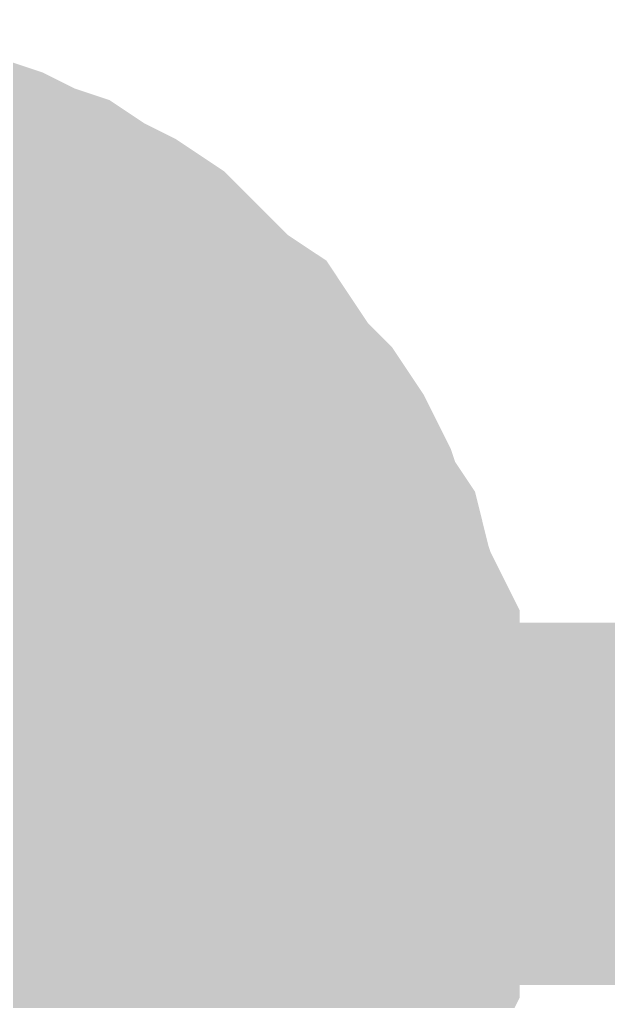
# Model space of a CAD drawing. Header units: inches. Extents: x 0 to 11.8, y 0 to 7.9.
# Drawn here: x 2.8093 to 2.82848, y 3.59355 to 3.62551 of the extents above; entities that cross this region are included whole.
import ezdxf

# ---------------------------------------------------------------- set-up
doc = ezdxf.new("R2010")
doc.units = ezdxf.units.IN
doc.header["$MEASUREMENT"] = 0
doc.layers.add('Sheet', color=255, linetype='Continuous')

msp = doc.modelspace()

# ---------------------------------------------------------------- linework, layer by layer
at = {"layer": 'Sheet'}
for points in [[(2.803151, 3.619614, 0.0118, 0.0118, 0), (2.804185, 3.619355, 0.0118, 0.0118, 0), (2.80496, 3.619355, 0.0118, 0.0118, 0), (2.805994, 3.618838, 0.0118, 0.0118, 0), (2.807028, 3.61858, 0.0118, 0.0118, 0), (2.807803, 3.618322, 0.0118, 0.0118, 0), (2.808837, 3.617805, 0.0118, 0.0118, 0), (2.809612, 3.617546, 0.0118, 0.0118, 0), (2.810387, 3.617029, 0.0118, 0.0118, 0), (2.811421, 3.616513, 0.0118, 0.0118, 0), (2.812197, 3.615996, 0.0118, 0.0118, 0), (2.812972, 3.61522, 0.0118, 0.0118, 0), (2.813489, 3.614703, 0.0118, 0.0118, 0), (2.814264, 3.613928, 0.0118, 0.0118, 0), (2.81504, 3.613411, 0.0118, 0.0118, 0), (2.815556, 3.612636, 0.0118, 0.0118, 0), (2.816073, 3.611861, 0.0118, 0.0118, 0), (2.816849, 3.611085, 0.0118, 0.0118, 0), (2.817366, 3.61031, 0.0118, 0.0118, 0), (2.817883, 3.609276, 0.0118, 0.0118, 0), (2.818141, 3.608501, 0.0118, 0.0118, 0), (2.818658, 3.607726, 0.0118, 0.0118, 0), (2.818916, 3.606692, 0.0118, 0.0118, 0), (2.819175, 3.605917, 0.0118, 0.0118, 0), (2.819692, 3.604883, 0.0118, 0.0118, 0), (2.819692, 3.603849, 0.0118, 0.0118, 0), (2.81995, 3.603074, 0.0118, 0.0118, 0), (2.820209, 3.60204, 0.0118, 0.0118, 0), (2.820209, 3.601007, 0.0118, 0.0118, 0), (2.820209, 3.599973, 0.0118, 0.0118, 0)], [(2.803151, 3.619614, 0.0118, 0.0118, 0), (2.804185, 3.619355, 0.0118, 0.0118, 0), (2.80496, 3.619355, 0.0118, 0.0118, 0), (2.805994, 3.618838, 0.0118, 0.0118, 0), (2.807028, 3.61858, 0.0118, 0.0118, 0), (2.807803, 3.618322, 0.0118, 0.0118, 0), (2.808837, 3.617805, 0.0118, 0.0118, 0), (2.809612, 3.617546, 0.0118, 0.0118, 0), (2.810387, 3.617029, 0.0118, 0.0118, 0), (2.811421, 3.616513, 0.0118, 0.0118, 0), (2.812197, 3.615996, 0.0118, 0.0118, 0), (2.812972, 3.61522, 0.0118, 0.0118, 0), (2.813489, 3.614703, 0.0118, 0.0118, 0), (2.814264, 3.613928, 0.0118, 0.0118, 0), (2.81504, 3.613411, 0.0118, 0.0118, 0), (2.815556, 3.612636, 0.0118, 0.0118, 0), (2.816073, 3.611861, 0.0118, 0.0118, 0), (2.816849, 3.611085, 0.0118, 0.0118, 0), (2.817366, 3.61031, 0.0118, 0.0118, 0), (2.817883, 3.609276, 0.0118, 0.0118, 0), (2.818141, 3.608501, 0.0118, 0.0118, 0), (2.818658, 3.607726, 0.0118, 0.0118, 0), (2.818916, 3.606692, 0.0118, 0.0118, 0), (2.819175, 3.605917, 0.0118, 0.0118, 0), (2.819692, 3.604883, 0.0118, 0.0118, 0), (2.819692, 3.603849, 0.0118, 0.0118, 0), (2.81995, 3.603074, 0.0118, 0.0118, 0), (2.820209, 3.60204, 0.0118, 0.0118, 0), (2.820209, 3.601007, 0.0118, 0.0118, 0), (2.820209, 3.599973, 0.0118, 0.0118, 0)], [(2.803151, 3.619614, 0.0118, 0.0118, 0), (2.804185, 3.619355, 0.0118, 0.0118, 0), (2.80496, 3.619355, 0.0118, 0.0118, 0), (2.805994, 3.618838, 0.0118, 0.0118, 0), (2.807028, 3.61858, 0.0118, 0.0118, 0), (2.807803, 3.618322, 0.0118, 0.0118, 0), (2.808837, 3.617805, 0.0118, 0.0118, 0), (2.809612, 3.617546, 0.0118, 0.0118, 0), (2.810387, 3.617029, 0.0118, 0.0118, 0), (2.811421, 3.616513, 0.0118, 0.0118, 0), (2.812197, 3.615996, 0.0118, 0.0118, 0), (2.812972, 3.61522, 0.0118, 0.0118, 0), (2.813489, 3.614703, 0.0118, 0.0118, 0), (2.814264, 3.613928, 0.0118, 0.0118, 0), (2.81504, 3.613411, 0.0118, 0.0118, 0), (2.815556, 3.612636, 0.0118, 0.0118, 0), (2.816073, 3.611861, 0.0118, 0.0118, 0), (2.816849, 3.611085, 0.0118, 0.0118, 0), (2.817366, 3.61031, 0.0118, 0.0118, 0), (2.817883, 3.609276, 0.0118, 0.0118, 0), (2.818141, 3.608501, 0.0118, 0.0118, 0), (2.818658, 3.607726, 0.0118, 0.0118, 0), (2.818916, 3.606692, 0.0118, 0.0118, 0), (2.819175, 3.605917, 0.0118, 0.0118, 0), (2.819692, 3.604883, 0.0118, 0.0118, 0), (2.819692, 3.603849, 0.0118, 0.0118, 0), (2.81995, 3.603074, 0.0118, 0.0118, 0), (2.820209, 3.60204, 0.0118, 0.0118, 0), (2.820209, 3.601007, 0.0118, 0.0118, 0), (2.820209, 3.599973, 0.0118, 0.0118, 0)], [(2.803151, 3.619614, 0.0118, 0.0118, 0), (2.804185, 3.619355, 0.0118, 0.0118, 0), (2.80496, 3.619355, 0.0118, 0.0118, 0), (2.805994, 3.618838, 0.0118, 0.0118, 0), (2.807028, 3.61858, 0.0118, 0.0118, 0), (2.807803, 3.618322, 0.0118, 0.0118, 0), (2.808837, 3.617805, 0.0118, 0.0118, 0), (2.809612, 3.617546, 0.0118, 0.0118, 0), (2.810387, 3.617029, 0.0118, 0.0118, 0), (2.811421, 3.616513, 0.0118, 0.0118, 0), (2.812197, 3.615996, 0.0118, 0.0118, 0), (2.812972, 3.61522, 0.0118, 0.0118, 0), (2.813489, 3.614703, 0.0118, 0.0118, 0), (2.814264, 3.613928, 0.0118, 0.0118, 0), (2.81504, 3.613411, 0.0118, 0.0118, 0), (2.815556, 3.612636, 0.0118, 0.0118, 0), (2.816073, 3.611861, 0.0118, 0.0118, 0), (2.816849, 3.611085, 0.0118, 0.0118, 0), (2.817366, 3.61031, 0.0118, 0.0118, 0), (2.817883, 3.609276, 0.0118, 0.0118, 0), (2.818141, 3.608501, 0.0118, 0.0118, 0), (2.818658, 3.607726, 0.0118, 0.0118, 0), (2.818916, 3.606692, 0.0118, 0.0118, 0), (2.819175, 3.605917, 0.0118, 0.0118, 0), (2.819692, 3.604883, 0.0118, 0.0118, 0), (2.819692, 3.603849, 0.0118, 0.0118, 0), (2.81995, 3.603074, 0.0118, 0.0118, 0), (2.820209, 3.60204, 0.0118, 0.0118, 0), (2.820209, 3.601007, 0.0118, 0.0118, 0), (2.820209, 3.599973, 0.0118, 0.0118, 0)], [(2.803151, 3.619614, 0.0118, 0.0118, 0), (2.804185, 3.619355, 0.0118, 0.0118, 0), (2.80496, 3.619355, 0.0118, 0.0118, 0), (2.805994, 3.618838, 0.0118, 0.0118, 0), (2.807028, 3.61858, 0.0118, 0.0118, 0), (2.807803, 3.618322, 0.0118, 0.0118, 0), (2.808837, 3.617805, 0.0118, 0.0118, 0), (2.809612, 3.617546, 0.0118, 0.0118, 0), (2.810387, 3.617029, 0.0118, 0.0118, 0), (2.811421, 3.616513, 0.0118, 0.0118, 0), (2.812197, 3.615996, 0.0118, 0.0118, 0), (2.812972, 3.61522, 0.0118, 0.0118, 0), (2.813489, 3.614703, 0.0118, 0.0118, 0), (2.814264, 3.613928, 0.0118, 0.0118, 0), (2.81504, 3.613411, 0.0118, 0.0118, 0), (2.815556, 3.612636, 0.0118, 0.0118, 0), (2.816073, 3.611861, 0.0118, 0.0118, 0), (2.816849, 3.611085, 0.0118, 0.0118, 0), (2.817366, 3.61031, 0.0118, 0.0118, 0), (2.817883, 3.609276, 0.0118, 0.0118, 0), (2.818141, 3.608501, 0.0118, 0.0118, 0), (2.818658, 3.607726, 0.0118, 0.0118, 0), (2.818916, 3.606692, 0.0118, 0.0118, 0), (2.819175, 3.605917, 0.0118, 0.0118, 0), (2.819692, 3.604883, 0.0118, 0.0118, 0), (2.819692, 3.603849, 0.0118, 0.0118, 0), (2.81995, 3.603074, 0.0118, 0.0118, 0), (2.820209, 3.60204, 0.0118, 0.0118, 0), (2.820209, 3.601007, 0.0118, 0.0118, 0), (2.820209, 3.599973, 0.0118, 0.0118, 0)], [(2.803151, 3.619614, 0.0118, 0.0118, 0), (2.804185, 3.619355, 0.0118, 0.0118, 0), (2.80496, 3.619355, 0.0118, 0.0118, 0), (2.805994, 3.618838, 0.0118, 0.0118, 0), (2.807028, 3.61858, 0.0118, 0.0118, 0), (2.807803, 3.618322, 0.0118, 0.0118, 0), (2.808837, 3.617805, 0.0118, 0.0118, 0), (2.809612, 3.617546, 0.0118, 0.0118, 0), (2.810387, 3.617029, 0.0118, 0.0118, 0), (2.811421, 3.616513, 0.0118, 0.0118, 0), (2.812197, 3.615996, 0.0118, 0.0118, 0), (2.812972, 3.61522, 0.0118, 0.0118, 0), (2.813489, 3.614703, 0.0118, 0.0118, 0), (2.814264, 3.613928, 0.0118, 0.0118, 0), (2.81504, 3.613411, 0.0118, 0.0118, 0), (2.815556, 3.612636, 0.0118, 0.0118, 0), (2.816073, 3.611861, 0.0118, 0.0118, 0), (2.816849, 3.611085, 0.0118, 0.0118, 0), (2.817366, 3.61031, 0.0118, 0.0118, 0), (2.817883, 3.609276, 0.0118, 0.0118, 0), (2.818141, 3.608501, 0.0118, 0.0118, 0), (2.818658, 3.607726, 0.0118, 0.0118, 0), (2.818916, 3.606692, 0.0118, 0.0118, 0), (2.819175, 3.605917, 0.0118, 0.0118, 0), (2.819692, 3.604883, 0.0118, 0.0118, 0), (2.819692, 3.603849, 0.0118, 0.0118, 0), (2.81995, 3.603074, 0.0118, 0.0118, 0), (2.820209, 3.60204, 0.0118, 0.0118, 0), (2.820209, 3.601007, 0.0118, 0.0118, 0), (2.820209, 3.599973, 0.0118, 0.0118, 0)], [(2.803151, 3.619614, 0.0118, 0.0118, 0), (2.804185, 3.619355, 0.0118, 0.0118, 0), (2.80496, 3.619355, 0.0118, 0.0118, 0), (2.805994, 3.618838, 0.0118, 0.0118, 0), (2.807028, 3.61858, 0.0118, 0.0118, 0), (2.807803, 3.618322, 0.0118, 0.0118, 0), (2.808837, 3.617805, 0.0118, 0.0118, 0), (2.809612, 3.617546, 0.0118, 0.0118, 0), (2.810387, 3.617029, 0.0118, 0.0118, 0), (2.811421, 3.616513, 0.0118, 0.0118, 0), (2.812197, 3.615996, 0.0118, 0.0118, 0), (2.812972, 3.61522, 0.0118, 0.0118, 0), (2.813489, 3.614703, 0.0118, 0.0118, 0), (2.814264, 3.613928, 0.0118, 0.0118, 0), (2.81504, 3.613411, 0.0118, 0.0118, 0), (2.815556, 3.612636, 0.0118, 0.0118, 0), (2.816073, 3.611861, 0.0118, 0.0118, 0), (2.816849, 3.611085, 0.0118, 0.0118, 0), (2.817366, 3.61031, 0.0118, 0.0118, 0), (2.817883, 3.609276, 0.0118, 0.0118, 0), (2.818141, 3.608501, 0.0118, 0.0118, 0), (2.818658, 3.607726, 0.0118, 0.0118, 0), (2.818916, 3.606692, 0.0118, 0.0118, 0), (2.819175, 3.605917, 0.0118, 0.0118, 0), (2.819692, 3.604883, 0.0118, 0.0118, 0), (2.819692, 3.603849, 0.0118, 0.0118, 0), (2.81995, 3.603074, 0.0118, 0.0118, 0), (2.820209, 3.60204, 0.0118, 0.0118, 0), (2.820209, 3.601007, 0.0118, 0.0118, 0), (2.820209, 3.599973, 0.0118, 0.0118, 0)], [(2.807028, 3.61858, 0.0039, 0.0039, 0), (2.807803, 3.618322, 0.0039, 0.0039, 0), (2.808837, 3.617805, 0.0039, 0.0039, 0), (2.809612, 3.617546, 0.0039, 0.0039, 0), (2.810387, 3.617029, 0.0039, 0.0039, 0), (2.811421, 3.616513, 0.0039, 0.0039, 0), (2.812197, 3.615996, 0.0039, 0.0039, 0), (2.812972, 3.61522, 0.0039, 0.0039, 0), (2.813489, 3.614703, 0.0039, 0.0039, 0), (2.814264, 3.613928, 0.0039, 0.0039, 0), (2.81504, 3.613411, 0.0039, 0.0039, 0), (2.815556, 3.612636, 0.0039, 0.0039, 0), (2.816073, 3.611861, 0.0039, 0.0039, 0), (2.816849, 3.611085, 0.0039, 0.0039, 0), (2.817366, 3.61031, 0.0039, 0.0039, 0), (2.817883, 3.609276, 0.0039, 0.0039, 0), (2.818141, 3.608501, 0.0039, 0.0039, 0), (2.818658, 3.607726, 0.0039, 0.0039, 0), (2.818916, 3.606692, 0.0039, 0.0039, 0), (2.819175, 3.605917, 0.0039, 0.0039, 0), (2.819692, 3.604883, 0.0039, 0.0039, 0), (2.819692, 3.603849, 0.0039, 0.0039, 0), (2.81995, 3.603074, 0.0039, 0.0039, 0), (2.820209, 3.60204, 0.0039, 0.0039, 0), (2.820209, 3.601007, 0.0039, 0.0039, 0), (2.820209, 3.599973, 0.0039, 0.0039, 0)], [(2.807028, 3.61858, 0.0039, 0.0039, 0), (2.807803, 3.618322, 0.0039, 0.0039, 0), (2.808837, 3.617805, 0.0039, 0.0039, 0), (2.809612, 3.617546, 0.0039, 0.0039, 0), (2.810387, 3.617029, 0.0039, 0.0039, 0), (2.811421, 3.616513, 0.0039, 0.0039, 0), (2.812197, 3.615996, 0.0039, 0.0039, 0), (2.812972, 3.61522, 0.0039, 0.0039, 0), (2.813489, 3.614703, 0.0039, 0.0039, 0), (2.814264, 3.613928, 0.0039, 0.0039, 0), (2.81504, 3.613411, 0.0039, 0.0039, 0), (2.815556, 3.612636, 0.0039, 0.0039, 0), (2.816073, 3.611861, 0.0039, 0.0039, 0), (2.816849, 3.611085, 0.0039, 0.0039, 0), (2.817366, 3.61031, 0.0039, 0.0039, 0), (2.817883, 3.609276, 0.0039, 0.0039, 0), (2.818141, 3.608501, 0.0039, 0.0039, 0), (2.818658, 3.607726, 0.0039, 0.0039, 0), (2.818916, 3.606692, 0.0039, 0.0039, 0), (2.819175, 3.605917, 0.0039, 0.0039, 0), (2.819692, 3.604883, 0.0039, 0.0039, 0), (2.819692, 3.603849, 0.0039, 0.0039, 0), (2.81995, 3.603074, 0.0039, 0.0039, 0), (2.820209, 3.60204, 0.0039, 0.0039, 0), (2.820209, 3.601007, 0.0039, 0.0039, 0), (2.820209, 3.599973, 0.0039, 0.0039, 0)], [(2.807028, 3.61858, 0.0039, 0.0039, 0), (2.807803, 3.618322, 0.0039, 0.0039, 0), (2.808837, 3.617805, 0.0039, 0.0039, 0), (2.809612, 3.617546, 0.0039, 0.0039, 0), (2.810387, 3.617029, 0.0039, 0.0039, 0), (2.811421, 3.616513, 0.0039, 0.0039, 0), (2.812197, 3.615996, 0.0039, 0.0039, 0), (2.812972, 3.61522, 0.0039, 0.0039, 0), (2.813489, 3.614703, 0.0039, 0.0039, 0), (2.814264, 3.613928, 0.0039, 0.0039, 0), (2.81504, 3.613411, 0.0039, 0.0039, 0), (2.815556, 3.612636, 0.0039, 0.0039, 0), (2.816073, 3.611861, 0.0039, 0.0039, 0), (2.816849, 3.611085, 0.0039, 0.0039, 0), (2.817366, 3.61031, 0.0039, 0.0039, 0), (2.817883, 3.609276, 0.0039, 0.0039, 0), (2.818141, 3.608501, 0.0039, 0.0039, 0), (2.818658, 3.607726, 0.0039, 0.0039, 0), (2.818916, 3.606692, 0.0039, 0.0039, 0), (2.819175, 3.605917, 0.0039, 0.0039, 0), (2.819692, 3.604883, 0.0039, 0.0039, 0), (2.819692, 3.603849, 0.0039, 0.0039, 0), (2.81995, 3.603074, 0.0039, 0.0039, 0), (2.820209, 3.60204, 0.0039, 0.0039, 0), (2.820209, 3.601007, 0.0039, 0.0039, 0), (2.820209, 3.599973, 0.0039, 0.0039, 0)], [(2.807028, 3.61858, 0.0039, 0.0039, 0), (2.807803, 3.618322, 0.0039, 0.0039, 0), (2.808837, 3.617805, 0.0039, 0.0039, 0), (2.809612, 3.617546, 0.0039, 0.0039, 0), (2.810387, 3.617029, 0.0039, 0.0039, 0), (2.811421, 3.616513, 0.0039, 0.0039, 0), (2.812197, 3.615996, 0.0039, 0.0039, 0), (2.812972, 3.61522, 0.0039, 0.0039, 0), (2.813489, 3.614703, 0.0039, 0.0039, 0), (2.814264, 3.613928, 0.0039, 0.0039, 0), (2.81504, 3.613411, 0.0039, 0.0039, 0), (2.815556, 3.612636, 0.0039, 0.0039, 0), (2.816073, 3.611861, 0.0039, 0.0039, 0), (2.816849, 3.611085, 0.0039, 0.0039, 0), (2.817366, 3.61031, 0.0039, 0.0039, 0), (2.817883, 3.609276, 0.0039, 0.0039, 0), (2.818141, 3.608501, 0.0039, 0.0039, 0), (2.818658, 3.607726, 0.0039, 0.0039, 0), (2.818916, 3.606692, 0.0039, 0.0039, 0), (2.819175, 3.605917, 0.0039, 0.0039, 0), (2.819692, 3.604883, 0.0039, 0.0039, 0), (2.819692, 3.603849, 0.0039, 0.0039, 0), (2.81995, 3.603074, 0.0039, 0.0039, 0), (2.820209, 3.60204, 0.0039, 0.0039, 0), (2.820209, 3.601007, 0.0039, 0.0039, 0), (2.820209, 3.599973, 0.0039, 0.0039, 0)], [(2.807028, 3.61858, 0.0039, 0.0039, 0), (2.807803, 3.618322, 0.0039, 0.0039, 0), (2.808837, 3.617805, 0.0039, 0.0039, 0), (2.809612, 3.617546, 0.0039, 0.0039, 0), (2.810387, 3.617029, 0.0039, 0.0039, 0), (2.811421, 3.616513, 0.0039, 0.0039, 0), (2.812197, 3.615996, 0.0039, 0.0039, 0), (2.812972, 3.61522, 0.0039, 0.0039, 0), (2.813489, 3.614703, 0.0039, 0.0039, 0), (2.814264, 3.613928, 0.0039, 0.0039, 0), (2.81504, 3.613411, 0.0039, 0.0039, 0), (2.815556, 3.612636, 0.0039, 0.0039, 0), (2.816073, 3.611861, 0.0039, 0.0039, 0), (2.816849, 3.611085, 0.0039, 0.0039, 0), (2.817366, 3.61031, 0.0039, 0.0039, 0), (2.817883, 3.609276, 0.0039, 0.0039, 0), (2.818141, 3.608501, 0.0039, 0.0039, 0), (2.818658, 3.607726, 0.0039, 0.0039, 0), (2.818916, 3.606692, 0.0039, 0.0039, 0), (2.819175, 3.605917, 0.0039, 0.0039, 0), (2.819692, 3.604883, 0.0039, 0.0039, 0), (2.819692, 3.603849, 0.0039, 0.0039, 0), (2.81995, 3.603074, 0.0039, 0.0039, 0), (2.820209, 3.60204, 0.0039, 0.0039, 0), (2.820209, 3.601007, 0.0039, 0.0039, 0), (2.820209, 3.599973, 0.0039, 0.0039, 0)], [(2.807028, 3.61858, 0.0039, 0.0039, 0), (2.807803, 3.618322, 0.0039, 0.0039, 0), (2.808837, 3.617805, 0.0039, 0.0039, 0), (2.809612, 3.617546, 0.0039, 0.0039, 0), (2.810387, 3.617029, 0.0039, 0.0039, 0), (2.811421, 3.616513, 0.0039, 0.0039, 0), (2.812197, 3.615996, 0.0039, 0.0039, 0), (2.812972, 3.61522, 0.0039, 0.0039, 0), (2.813489, 3.614703, 0.0039, 0.0039, 0), (2.814264, 3.613928, 0.0039, 0.0039, 0), (2.81504, 3.613411, 0.0039, 0.0039, 0), (2.815556, 3.612636, 0.0039, 0.0039, 0), (2.816073, 3.611861, 0.0039, 0.0039, 0), (2.816849, 3.611085, 0.0039, 0.0039, 0), (2.817366, 3.61031, 0.0039, 0.0039, 0), (2.817883, 3.609276, 0.0039, 0.0039, 0), (2.818141, 3.608501, 0.0039, 0.0039, 0), (2.818658, 3.607726, 0.0039, 0.0039, 0), (2.818916, 3.606692, 0.0039, 0.0039, 0), (2.819175, 3.605917, 0.0039, 0.0039, 0), (2.819692, 3.604883, 0.0039, 0.0039, 0), (2.819692, 3.603849, 0.0039, 0.0039, 0), (2.81995, 3.603074, 0.0039, 0.0039, 0), (2.820209, 3.60204, 0.0039, 0.0039, 0), (2.820209, 3.601007, 0.0039, 0.0039, 0), (2.820209, 3.599973, 0.0039, 0.0039, 0)], [(2.807028, 3.61858, 0.0039, 0.0039, 0), (2.807803, 3.618322, 0.0039, 0.0039, 0), (2.808837, 3.617805, 0.0039, 0.0039, 0), (2.809612, 3.617546, 0.0039, 0.0039, 0), (2.810387, 3.617029, 0.0039, 0.0039, 0), (2.811421, 3.616513, 0.0039, 0.0039, 0), (2.812197, 3.615996, 0.0039, 0.0039, 0), (2.812972, 3.61522, 0.0039, 0.0039, 0), (2.813489, 3.614703, 0.0039, 0.0039, 0), (2.814264, 3.613928, 0.0039, 0.0039, 0), (2.81504, 3.613411, 0.0039, 0.0039, 0), (2.815556, 3.612636, 0.0039, 0.0039, 0), (2.816073, 3.611861, 0.0039, 0.0039, 0), (2.816849, 3.611085, 0.0039, 0.0039, 0), (2.817366, 3.61031, 0.0039, 0.0039, 0), (2.817883, 3.609276, 0.0039, 0.0039, 0), (2.818141, 3.608501, 0.0039, 0.0039, 0), (2.818658, 3.607726, 0.0039, 0.0039, 0), (2.818916, 3.606692, 0.0039, 0.0039, 0), (2.819175, 3.605917, 0.0039, 0.0039, 0), (2.819692, 3.604883, 0.0039, 0.0039, 0), (2.819692, 3.603849, 0.0039, 0.0039, 0), (2.81995, 3.603074, 0.0039, 0.0039, 0), (2.820209, 3.60204, 0.0039, 0.0039, 0), (2.820209, 3.601007, 0.0039, 0.0039, 0), (2.820209, 3.599973, 0.0039, 0.0039, 0)], [(2.870089, 3.599973, 0.0118, 0.0118, 0), (2.800049, 3.599973, 0.0118, 0.0118, 0)], [(2.800049, 3.599973, 0.0118, 0.0118, 0), (3.00009, 3.599973, 0.0118, 0.0118, 0), (3.600211, 3.599973, 0.0118, 0.0118, 0), (4.100054, 3.599973, 0.0118, 0.0118, 0)], [(2.820209, 3.599973, 0.0118, 0.0118, 0), (2.820209, 3.598939, 0.0118, 0.0118, 0), (2.820209, 3.597905, 0.0118, 0.0118, 0), (2.81995, 3.596872, 0.0118, 0.0118, 0), (2.819692, 3.595838, 0.0118, 0.0118, 0), (2.819692, 3.595063, 0.0118, 0.0118, 0), (2.819175, 3.594029, 0.0118, 0.0118, 0), (2.818916, 3.592995, 0.0118, 0.0118, 0), (2.818658, 3.59222, 0.0118, 0.0118, 0), (2.818141, 3.591186, 0.0118, 0.0118, 0), (2.817883, 3.590411, 0.0118, 0.0118, 0), (2.817366, 3.589635, 0.0118, 0.0118, 0), (2.816849, 3.588602, 0.0118, 0.0118, 0), (2.816073, 3.587826, 0.0118, 0.0118, 0), (2.815556, 3.587051, 0.0118, 0.0118, 0)], [(2.820209, 3.599973, 0.0118, 0.0118, 0), (2.820209, 3.598939, 0.0118, 0.0118, 0), (2.820209, 3.597905, 0.0118, 0.0118, 0), (2.81995, 3.596872, 0.0118, 0.0118, 0), (2.819692, 3.595838, 0.0118, 0.0118, 0), (2.819692, 3.595063, 0.0118, 0.0118, 0), (2.819175, 3.594029, 0.0118, 0.0118, 0), (2.818916, 3.592995, 0.0118, 0.0118, 0), (2.818658, 3.59222, 0.0118, 0.0118, 0), (2.818141, 3.591186, 0.0118, 0.0118, 0), (2.817883, 3.590411, 0.0118, 0.0118, 0), (2.817366, 3.589635, 0.0118, 0.0118, 0), (2.816849, 3.588602, 0.0118, 0.0118, 0), (2.816073, 3.587826, 0.0118, 0.0118, 0), (2.815556, 3.587051, 0.0118, 0.0118, 0)], [(2.820209, 3.599973, 0.0118, 0.0118, 0), (2.820209, 3.598939, 0.0118, 0.0118, 0), (2.820209, 3.597905, 0.0118, 0.0118, 0), (2.81995, 3.596872, 0.0118, 0.0118, 0), (2.819692, 3.595838, 0.0118, 0.0118, 0), (2.819692, 3.595063, 0.0118, 0.0118, 0), (2.819175, 3.594029, 0.0118, 0.0118, 0), (2.818916, 3.592995, 0.0118, 0.0118, 0), (2.818658, 3.59222, 0.0118, 0.0118, 0), (2.818141, 3.591186, 0.0118, 0.0118, 0), (2.817883, 3.590411, 0.0118, 0.0118, 0), (2.817366, 3.589635, 0.0118, 0.0118, 0), (2.816849, 3.588602, 0.0118, 0.0118, 0), (2.816073, 3.587826, 0.0118, 0.0118, 0), (2.815556, 3.587051, 0.0118, 0.0118, 0)], [(2.820209, 3.599973, 0.0118, 0.0118, 0), (2.820209, 3.598939, 0.0118, 0.0118, 0), (2.820209, 3.597905, 0.0118, 0.0118, 0), (2.81995, 3.596872, 0.0118, 0.0118, 0), (2.819692, 3.595838, 0.0118, 0.0118, 0), (2.819692, 3.595063, 0.0118, 0.0118, 0), (2.819175, 3.594029, 0.0118, 0.0118, 0), (2.818916, 3.592995, 0.0118, 0.0118, 0), (2.818658, 3.59222, 0.0118, 0.0118, 0), (2.818141, 3.591186, 0.0118, 0.0118, 0), (2.817883, 3.590411, 0.0118, 0.0118, 0), (2.817366, 3.589635, 0.0118, 0.0118, 0), (2.816849, 3.588602, 0.0118, 0.0118, 0), (2.816073, 3.587826, 0.0118, 0.0118, 0), (2.815556, 3.587051, 0.0118, 0.0118, 0)], [(2.820209, 3.599973, 0.0118, 0.0118, 0), (2.820209, 3.598939, 0.0118, 0.0118, 0), (2.820209, 3.597905, 0.0118, 0.0118, 0), (2.81995, 3.596872, 0.0118, 0.0118, 0), (2.819692, 3.595838, 0.0118, 0.0118, 0), (2.819692, 3.595063, 0.0118, 0.0118, 0), (2.819175, 3.594029, 0.0118, 0.0118, 0), (2.818916, 3.592995, 0.0118, 0.0118, 0), (2.818658, 3.59222, 0.0118, 0.0118, 0), (2.818141, 3.591186, 0.0118, 0.0118, 0), (2.817883, 3.590411, 0.0118, 0.0118, 0), (2.817366, 3.589635, 0.0118, 0.0118, 0), (2.816849, 3.588602, 0.0118, 0.0118, 0), (2.816073, 3.587826, 0.0118, 0.0118, 0), (2.815556, 3.587051, 0.0118, 0.0118, 0)], [(2.820209, 3.599973, 0.0118, 0.0118, 0), (2.820209, 3.598939, 0.0118, 0.0118, 0), (2.820209, 3.597905, 0.0118, 0.0118, 0), (2.81995, 3.596872, 0.0118, 0.0118, 0), (2.819692, 3.595838, 0.0118, 0.0118, 0), (2.819692, 3.595063, 0.0118, 0.0118, 0), (2.819175, 3.594029, 0.0118, 0.0118, 0), (2.818916, 3.592995, 0.0118, 0.0118, 0), (2.818658, 3.59222, 0.0118, 0.0118, 0), (2.818141, 3.591186, 0.0118, 0.0118, 0), (2.817883, 3.590411, 0.0118, 0.0118, 0), (2.817366, 3.589635, 0.0118, 0.0118, 0), (2.816849, 3.588602, 0.0118, 0.0118, 0), (2.816073, 3.587826, 0.0118, 0.0118, 0), (2.815556, 3.587051, 0.0118, 0.0118, 0)], [(2.820209, 3.599973, 0.0118, 0.0118, 0), (2.820209, 3.598939, 0.0118, 0.0118, 0), (2.820209, 3.597905, 0.0118, 0.0118, 0), (2.81995, 3.596872, 0.0118, 0.0118, 0), (2.819692, 3.595838, 0.0118, 0.0118, 0), (2.819692, 3.595063, 0.0118, 0.0118, 0), (2.819175, 3.594029, 0.0118, 0.0118, 0), (2.818916, 3.592995, 0.0118, 0.0118, 0), (2.818658, 3.59222, 0.0118, 0.0118, 0), (2.818141, 3.591186, 0.0118, 0.0118, 0), (2.817883, 3.590411, 0.0118, 0.0118, 0), (2.817366, 3.589635, 0.0118, 0.0118, 0), (2.816849, 3.588602, 0.0118, 0.0118, 0), (2.816073, 3.587826, 0.0118, 0.0118, 0), (2.815556, 3.587051, 0.0118, 0.0118, 0)], [(2.820209, 3.599973, 0.0118, 0.0118, 0), (2.820209, 3.599973, 0.0118, 0.0118, 0), (2.820209, 3.599973, 0.0118, 0.0118, 0), (2.820209, 3.599973, 0.0118, 0.0118, 0), (2.820209, 3.599973, 0.0118, 0.0118, 0), (2.820209, 3.599973, 0.0118, 0.0118, 0), (2.820209, 3.599973, 0.0118, 0.0118, 0), (2.820209, 3.599973, 0.0118, 0.0118, 0), (2.820209, 3.599973, 0.0118, 0.0118, 0), (2.820209, 3.599973, 0.0118, 0.0118, 0), (2.820209, 3.599973, 0.0118, 0.0118, 0), (2.820209, 3.599973, 0.0118, 0.0118, 0), (2.820209, 3.599973, 0.0118, 0.0118, 0), (2.820209, 3.599973, 0.0118, 0.0118, 0), (2.820209, 3.599973, 0.0118, 0.0118, 0), (2.820209, 3.599973, 0.0118, 0.0118, 0), (2.820209, 3.599973, 0.0118, 0.0118, 0), (2.820209, 3.599973, 0.0118, 0.0118, 0), (2.820209, 3.599973, 0.0118, 0.0118, 0), (2.820209, 3.599973, 0.0118, 0.0118, 0), (2.820209, 3.599973, 0.0118, 0.0118, 0), (2.820209, 3.599973, 0.0118, 0.0118, 0), (2.820209, 3.599973, 0.0118, 0.0118, 0), (2.820209, 3.599973, 0.0118, 0.0118, 0), (2.820209, 3.599973, 0.0118, 0.0118, 0), (2.820209, 3.599973, 0.0118, 0.0118, 0), (2.820209, 3.599973, 0.0118, 0.0118, 0), (2.820209, 3.599973, 0.0118, 0.0118, 0), (2.820209, 3.599973, 0.0118, 0.0118, 0), (2.820209, 3.599973, 0.0118, 0.0118, 0), (2.820209, 3.599973, 0.0118, 0.0118, 0), (2.820209, 3.599973, 0.0118, 0.0118, 0), (2.820209, 3.599973, 0.0118, 0.0118, 0)], [(2.820209, 3.599973, 0.0118, 0.0118, 0), (2.820209, 3.599973, 0.0118, 0.0118, 0)], [(2.820209, 3.599973, 0.0118, 0.0118, 0), (2.820209, 3.599973, 0.0118, 0.0118, 0), (2.820209, 3.599973, 0.0118, 0.0118, 0), (2.820209, 3.599973, 0.0118, 0.0118, 0), (2.820209, 3.599973, 0.0118, 0.0118, 0), (2.820209, 3.599973, 0.0118, 0.0118, 0), (2.820209, 3.599973, 0.0118, 0.0118, 0), (2.820209, 3.599973, 0.0118, 0.0118, 0), (2.820209, 3.599973, 0.0118, 0.0118, 0), (2.820209, 3.599973, 0.0118, 0.0118, 0), (2.820209, 3.599973, 0.0118, 0.0118, 0), (2.820209, 3.599973, 0.0118, 0.0118, 0), (2.820209, 3.599973, 0.0118, 0.0118, 0), (2.820209, 3.599973, 0.0118, 0.0118, 0), (2.820209, 3.599973, 0.0118, 0.0118, 0), (2.820209, 3.599973, 0.0118, 0.0118, 0), (2.820209, 3.599973, 0.0118, 0.0118, 0), (2.820209, 3.599973, 0.0118, 0.0118, 0), (2.820209, 3.599973, 0.0118, 0.0118, 0), (2.820209, 3.599973, 0.0118, 0.0118, 0), (2.820209, 3.599973, 0.0118, 0.0118, 0), (2.820209, 3.599973, 0.0118, 0.0118, 0), (2.820209, 3.599973, 0.0118, 0.0118, 0), (2.820209, 3.599973, 0.0118, 0.0118, 0), (2.820209, 3.599973, 0.0118, 0.0118, 0), (2.820209, 3.599973, 0.0118, 0.0118, 0), (2.820209, 3.599973, 0.0118, 0.0118, 0), (2.820209, 3.599973, 0.0118, 0.0118, 0), (2.820209, 3.599973, 0.0118, 0.0118, 0), (2.820209, 3.599973, 0.0118, 0.0118, 0), (2.820209, 3.599973, 0.0118, 0.0118, 0), (2.820209, 3.599973, 0.0118, 0.0118, 0), (2.820209, 3.599973, 0.0118, 0.0118, 0)], [(2.820209, 3.599973, 0.0118, 0.0118, 0), (2.820209, 3.599973, 0.0118, 0.0118, 0)], [(2.820209, 3.599973, 0.0118, 0.0118, 0), (2.820209, 3.599973, 0.0118, 0.0118, 0), (2.820209, 3.599973, 0.0118, 0.0118, 0), (2.820209, 3.599973, 0.0118, 0.0118, 0), (2.820209, 3.599973, 0.0118, 0.0118, 0), (2.820209, 3.599973, 0.0118, 0.0118, 0), (2.820209, 3.599973, 0.0118, 0.0118, 0), (2.820209, 3.599973, 0.0118, 0.0118, 0), (2.820209, 3.599973, 0.0118, 0.0118, 0), (2.820209, 3.599973, 0.0118, 0.0118, 0), (2.820209, 3.599973, 0.0118, 0.0118, 0), (2.820209, 3.599973, 0.0118, 0.0118, 0), (2.820209, 3.599973, 0.0118, 0.0118, 0), (2.820209, 3.599973, 0.0118, 0.0118, 0), (2.820209, 3.599973, 0.0118, 0.0118, 0), (2.820209, 3.599973, 0.0118, 0.0118, 0), (2.820209, 3.599973, 0.0118, 0.0118, 0), (2.820209, 3.599973, 0.0118, 0.0118, 0), (2.820209, 3.599973, 0.0118, 0.0118, 0), (2.820209, 3.599973, 0.0118, 0.0118, 0), (2.820209, 3.599973, 0.0118, 0.0118, 0), (2.820209, 3.599973, 0.0118, 0.0118, 0), (2.820209, 3.599973, 0.0118, 0.0118, 0), (2.820209, 3.599973, 0.0118, 0.0118, 0), (2.820209, 3.599973, 0.0118, 0.0118, 0), (2.820209, 3.599973, 0.0118, 0.0118, 0), (2.820209, 3.599973, 0.0118, 0.0118, 0), (2.820209, 3.599973, 0.0118, 0.0118, 0), (2.820209, 3.599973, 0.0118, 0.0118, 0), (2.820209, 3.599973, 0.0118, 0.0118, 0), (2.820209, 3.599973, 0.0118, 0.0118, 0), (2.820209, 3.599973, 0.0118, 0.0118, 0), (2.820209, 3.599973, 0.0118, 0.0118, 0)], [(2.820209, 3.599973, 0.0118, 0.0118, 0), (2.820209, 3.599973, 0.0118, 0.0118, 0)], [(2.820209, 3.599973, 0.0118, 0.0118, 0), (2.820209, 3.599973, 0.0118, 0.0118, 0), (2.820209, 3.599973, 0.0118, 0.0118, 0), (2.820209, 3.599973, 0.0118, 0.0118, 0), (2.820209, 3.599973, 0.0118, 0.0118, 0), (2.820209, 3.599973, 0.0118, 0.0118, 0), (2.820209, 3.599973, 0.0118, 0.0118, 0), (2.820209, 3.599973, 0.0118, 0.0118, 0), (2.820209, 3.599973, 0.0118, 0.0118, 0), (2.820209, 3.599973, 0.0118, 0.0118, 0), (2.820209, 3.599973, 0.0118, 0.0118, 0), (2.820209, 3.599973, 0.0118, 0.0118, 0), (2.820209, 3.599973, 0.0118, 0.0118, 0), (2.820209, 3.599973, 0.0118, 0.0118, 0), (2.820209, 3.599973, 0.0118, 0.0118, 0), (2.820209, 3.599973, 0.0118, 0.0118, 0), (2.820209, 3.599973, 0.0118, 0.0118, 0), (2.820209, 3.599973, 0.0118, 0.0118, 0), (2.820209, 3.599973, 0.0118, 0.0118, 0), (2.820209, 3.599973, 0.0118, 0.0118, 0), (2.820209, 3.599973, 0.0118, 0.0118, 0), (2.820209, 3.599973, 0.0118, 0.0118, 0), (2.820209, 3.599973, 0.0118, 0.0118, 0), (2.820209, 3.599973, 0.0118, 0.0118, 0), (2.820209, 3.599973, 0.0118, 0.0118, 0), (2.820209, 3.599973, 0.0118, 0.0118, 0), (2.820209, 3.599973, 0.0118, 0.0118, 0), (2.820209, 3.599973, 0.0118, 0.0118, 0), (2.820209, 3.599973, 0.0118, 0.0118, 0), (2.820209, 3.599973, 0.0118, 0.0118, 0), (2.820209, 3.599973, 0.0118, 0.0118, 0), (2.820209, 3.599973, 0.0118, 0.0118, 0), (2.820209, 3.599973, 0.0118, 0.0118, 0)], [(2.820209, 3.599973, 0.0118, 0.0118, 0), (2.820209, 3.599973, 0.0118, 0.0118, 0)], [(2.820209, 3.599973, 0.0118, 0.0118, 0), (2.820209, 3.599973, 0.0118, 0.0118, 0), (2.820209, 3.599973, 0.0118, 0.0118, 0), (2.820209, 3.599973, 0.0118, 0.0118, 0), (2.820209, 3.599973, 0.0118, 0.0118, 0), (2.820209, 3.599973, 0.0118, 0.0118, 0), (2.820209, 3.599973, 0.0118, 0.0118, 0), (2.820209, 3.599973, 0.0118, 0.0118, 0), (2.820209, 3.599973, 0.0118, 0.0118, 0), (2.820209, 3.599973, 0.0118, 0.0118, 0), (2.820209, 3.599973, 0.0118, 0.0118, 0), (2.820209, 3.599973, 0.0118, 0.0118, 0), (2.820209, 3.599973, 0.0118, 0.0118, 0), (2.820209, 3.599973, 0.0118, 0.0118, 0), (2.820209, 3.599973, 0.0118, 0.0118, 0), (2.820209, 3.599973, 0.0118, 0.0118, 0), (2.820209, 3.599973, 0.0118, 0.0118, 0), (2.820209, 3.599973, 0.0118, 0.0118, 0), (2.820209, 3.599973, 0.0118, 0.0118, 0), (2.820209, 3.599973, 0.0118, 0.0118, 0), (2.820209, 3.599973, 0.0118, 0.0118, 0), (2.820209, 3.599973, 0.0118, 0.0118, 0), (2.820209, 3.599973, 0.0118, 0.0118, 0), (2.820209, 3.599973, 0.0118, 0.0118, 0), (2.820209, 3.599973, 0.0118, 0.0118, 0), (2.820209, 3.599973, 0.0118, 0.0118, 0), (2.820209, 3.599973, 0.0118, 0.0118, 0), (2.820209, 3.599973, 0.0118, 0.0118, 0), (2.820209, 3.599973, 0.0118, 0.0118, 0), (2.820209, 3.599973, 0.0118, 0.0118, 0), (2.820209, 3.599973, 0.0118, 0.0118, 0), (2.820209, 3.599973, 0.0118, 0.0118, 0), (2.820209, 3.599973, 0.0118, 0.0118, 0)], [(2.820209, 3.599973, 0.0118, 0.0118, 0), (2.820209, 3.599973, 0.0118, 0.0118, 0)], [(2.820209, 3.599973, 0.0118, 0.0118, 0), (2.820209, 3.599973, 0.0118, 0.0118, 0), (2.820209, 3.599973, 0.0118, 0.0118, 0), (2.820209, 3.599973, 0.0118, 0.0118, 0), (2.820209, 3.599973, 0.0118, 0.0118, 0), (2.820209, 3.599973, 0.0118, 0.0118, 0), (2.820209, 3.599973, 0.0118, 0.0118, 0), (2.820209, 3.599973, 0.0118, 0.0118, 0), (2.820209, 3.599973, 0.0118, 0.0118, 0), (2.820209, 3.599973, 0.0118, 0.0118, 0), (2.820209, 3.599973, 0.0118, 0.0118, 0), (2.820209, 3.599973, 0.0118, 0.0118, 0), (2.820209, 3.599973, 0.0118, 0.0118, 0), (2.820209, 3.599973, 0.0118, 0.0118, 0), (2.820209, 3.599973, 0.0118, 0.0118, 0), (2.820209, 3.599973, 0.0118, 0.0118, 0), (2.820209, 3.599973, 0.0118, 0.0118, 0), (2.820209, 3.599973, 0.0118, 0.0118, 0), (2.820209, 3.599973, 0.0118, 0.0118, 0), (2.820209, 3.599973, 0.0118, 0.0118, 0), (2.820209, 3.599973, 0.0118, 0.0118, 0), (2.820209, 3.599973, 0.0118, 0.0118, 0), (2.820209, 3.599973, 0.0118, 0.0118, 0), (2.820209, 3.599973, 0.0118, 0.0118, 0), (2.820209, 3.599973, 0.0118, 0.0118, 0), (2.820209, 3.599973, 0.0118, 0.0118, 0), (2.820209, 3.599973, 0.0118, 0.0118, 0), (2.820209, 3.599973, 0.0118, 0.0118, 0), (2.820209, 3.599973, 0.0118, 0.0118, 0), (2.820209, 3.599973, 0.0118, 0.0118, 0), (2.820209, 3.599973, 0.0118, 0.0118, 0), (2.820209, 3.599973, 0.0118, 0.0118, 0), (2.820209, 3.599973, 0.0118, 0.0118, 0)], [(2.820209, 3.599973, 0.0118, 0.0118, 0), (2.820209, 3.599973, 0.0118, 0.0118, 0)], [(2.820209, 3.599973, 0.0118, 0.0118, 0), (2.820209, 3.599973, 0.0118, 0.0118, 0), (2.820209, 3.599973, 0.0118, 0.0118, 0), (2.820209, 3.599973, 0.0118, 0.0118, 0), (2.820209, 3.599973, 0.0118, 0.0118, 0), (2.820209, 3.599973, 0.0118, 0.0118, 0), (2.820209, 3.599973, 0.0118, 0.0118, 0), (2.820209, 3.599973, 0.0118, 0.0118, 0), (2.820209, 3.599973, 0.0118, 0.0118, 0), (2.820209, 3.599973, 0.0118, 0.0118, 0), (2.820209, 3.599973, 0.0118, 0.0118, 0), (2.820209, 3.599973, 0.0118, 0.0118, 0), (2.820209, 3.599973, 0.0118, 0.0118, 0), (2.820209, 3.599973, 0.0118, 0.0118, 0), (2.820209, 3.599973, 0.0118, 0.0118, 0), (2.820209, 3.599973, 0.0118, 0.0118, 0), (2.820209, 3.599973, 0.0118, 0.0118, 0), (2.820209, 3.599973, 0.0118, 0.0118, 0), (2.820209, 3.599973, 0.0118, 0.0118, 0), (2.820209, 3.599973, 0.0118, 0.0118, 0), (2.820209, 3.599973, 0.0118, 0.0118, 0), (2.820209, 3.599973, 0.0118, 0.0118, 0), (2.820209, 3.599973, 0.0118, 0.0118, 0), (2.820209, 3.599973, 0.0118, 0.0118, 0), (2.820209, 3.599973, 0.0118, 0.0118, 0), (2.820209, 3.599973, 0.0118, 0.0118, 0), (2.820209, 3.599973, 0.0118, 0.0118, 0), (2.820209, 3.599973, 0.0118, 0.0118, 0), (2.820209, 3.599973, 0.0118, 0.0118, 0), (2.820209, 3.599973, 0.0118, 0.0118, 0), (2.820209, 3.599973, 0.0118, 0.0118, 0), (2.820209, 3.599973, 0.0118, 0.0118, 0), (2.820209, 3.599973, 0.0118, 0.0118, 0)], [(2.820209, 3.599973, 0.0118, 0.0118, 0), (2.820209, 3.599973, 0.0118, 0.0118, 0)], [(2.820209, 3.599973, 0.0039, 0.0039, 0), (2.820209, 3.598939, 0.0039, 0.0039, 0), (2.820209, 3.597905, 0.0039, 0.0039, 0), (2.81995, 3.596872, 0.0039, 0.0039, 0), (2.819692, 3.595838, 0.0039, 0.0039, 0), (2.819692, 3.595063, 0.0039, 0.0039, 0), (2.819175, 3.594029, 0.0039, 0.0039, 0), (2.818916, 3.592995, 0.0039, 0.0039, 0), (2.818658, 3.59222, 0.0039, 0.0039, 0), (2.818141, 3.591186, 0.0039, 0.0039, 0)], [(2.820209, 3.599973, 0.0039, 0.0039, 0), (2.820209, 3.598939, 0.0039, 0.0039, 0), (2.820209, 3.597905, 0.0039, 0.0039, 0), (2.81995, 3.596872, 0.0039, 0.0039, 0), (2.819692, 3.595838, 0.0039, 0.0039, 0), (2.819692, 3.595063, 0.0039, 0.0039, 0), (2.819175, 3.594029, 0.0039, 0.0039, 0), (2.818916, 3.592995, 0.0039, 0.0039, 0), (2.818658, 3.59222, 0.0039, 0.0039, 0), (2.818141, 3.591186, 0.0039, 0.0039, 0)], [(2.820209, 3.599973, 0.0039, 0.0039, 0), (2.820209, 3.598939, 0.0039, 0.0039, 0), (2.820209, 3.597905, 0.0039, 0.0039, 0), (2.81995, 3.596872, 0.0039, 0.0039, 0), (2.819692, 3.595838, 0.0039, 0.0039, 0), (2.819692, 3.595063, 0.0039, 0.0039, 0), (2.819175, 3.594029, 0.0039, 0.0039, 0), (2.818916, 3.592995, 0.0039, 0.0039, 0), (2.818658, 3.59222, 0.0039, 0.0039, 0), (2.818141, 3.591186, 0.0039, 0.0039, 0)], [(2.820209, 3.599973, 0.0039, 0.0039, 0), (2.820209, 3.598939, 0.0039, 0.0039, 0), (2.820209, 3.597905, 0.0039, 0.0039, 0), (2.81995, 3.596872, 0.0039, 0.0039, 0), (2.819692, 3.595838, 0.0039, 0.0039, 0), (2.819692, 3.595063, 0.0039, 0.0039, 0), (2.819175, 3.594029, 0.0039, 0.0039, 0), (2.818916, 3.592995, 0.0039, 0.0039, 0), (2.818658, 3.59222, 0.0039, 0.0039, 0), (2.818141, 3.591186, 0.0039, 0.0039, 0)], [(2.820209, 3.599973, 0.0039, 0.0039, 0), (2.820209, 3.598939, 0.0039, 0.0039, 0), (2.820209, 3.597905, 0.0039, 0.0039, 0), (2.81995, 3.596872, 0.0039, 0.0039, 0), (2.819692, 3.595838, 0.0039, 0.0039, 0), (2.819692, 3.595063, 0.0039, 0.0039, 0), (2.819175, 3.594029, 0.0039, 0.0039, 0), (2.818916, 3.592995, 0.0039, 0.0039, 0), (2.818658, 3.59222, 0.0039, 0.0039, 0), (2.818141, 3.591186, 0.0039, 0.0039, 0)], [(2.820209, 3.599973, 0.0039, 0.0039, 0), (2.820209, 3.598939, 0.0039, 0.0039, 0), (2.820209, 3.597905, 0.0039, 0.0039, 0), (2.81995, 3.596872, 0.0039, 0.0039, 0), (2.819692, 3.595838, 0.0039, 0.0039, 0), (2.819692, 3.595063, 0.0039, 0.0039, 0), (2.819175, 3.594029, 0.0039, 0.0039, 0), (2.818916, 3.592995, 0.0039, 0.0039, 0), (2.818658, 3.59222, 0.0039, 0.0039, 0), (2.818141, 3.591186, 0.0039, 0.0039, 0)], [(2.820209, 3.599973, 0.0039, 0.0039, 0), (2.820209, 3.598939, 0.0039, 0.0039, 0), (2.820209, 3.597905, 0.0039, 0.0039, 0), (2.81995, 3.596872, 0.0039, 0.0039, 0), (2.819692, 3.595838, 0.0039, 0.0039, 0), (2.819692, 3.595063, 0.0039, 0.0039, 0), (2.819175, 3.594029, 0.0039, 0.0039, 0), (2.818916, 3.592995, 0.0039, 0.0039, 0), (2.818658, 3.59222, 0.0039, 0.0039, 0), (2.818141, 3.591186, 0.0039, 0.0039, 0)], [(2.820209, 3.599973, 0.0039, 0.0039, 0), (2.820209, 3.599973, 0.0039, 0.0039, 0), (2.820209, 3.599973, 0.0039, 0.0039, 0), (2.820209, 3.599973, 0.0039, 0.0039, 0), (2.820209, 3.599973, 0.0039, 0.0039, 0), (2.820209, 3.599973, 0.0039, 0.0039, 0), (2.820209, 3.599973, 0.0039, 0.0039, 0), (2.820209, 3.599973, 0.0039, 0.0039, 0), (2.820209, 3.599973, 0.0039, 0.0039, 0), (2.820209, 3.599973, 0.0039, 0.0039, 0), (2.820209, 3.599973, 0.0039, 0.0039, 0), (2.820209, 3.599973, 0.0039, 0.0039, 0), (2.820209, 3.599973, 0.0039, 0.0039, 0), (2.820209, 3.599973, 0.0039, 0.0039, 0), (2.820209, 3.599973, 0.0039, 0.0039, 0), (2.820209, 3.599973, 0.0039, 0.0039, 0), (2.820209, 3.599973, 0.0039, 0.0039, 0), (2.820209, 3.599973, 0.0039, 0.0039, 0), (2.820209, 3.599973, 0.0039, 0.0039, 0), (2.820209, 3.599973, 0.0039, 0.0039, 0), (2.820209, 3.599973, 0.0039, 0.0039, 0), (2.820209, 3.599973, 0.0039, 0.0039, 0), (2.820209, 3.599973, 0.0039, 0.0039, 0), (2.820209, 3.599973, 0.0039, 0.0039, 0), (2.820209, 3.599973, 0.0039, 0.0039, 0), (2.820209, 3.599973, 0.0039, 0.0039, 0), (2.820209, 3.599973, 0.0039, 0.0039, 0), (2.820209, 3.599973, 0.0039, 0.0039, 0), (2.820209, 3.599973, 0.0039, 0.0039, 0), (2.820209, 3.599973, 0.0039, 0.0039, 0), (2.820209, 3.599973, 0.0039, 0.0039, 0), (2.820209, 3.599973, 0.0039, 0.0039, 0), (2.820209, 3.599973, 0.0039, 0.0039, 0)], [(2.820209, 3.599973, 0.0039, 0.0039, 0), (2.820209, 3.599973, 0.0039, 0.0039, 0)], [(2.820209, 3.599973, 0.0039, 0.0039, 0), (2.820209, 3.599973, 0.0039, 0.0039, 0), (2.820209, 3.599973, 0.0039, 0.0039, 0), (2.820209, 3.599973, 0.0039, 0.0039, 0), (2.820209, 3.599973, 0.0039, 0.0039, 0), (2.820209, 3.599973, 0.0039, 0.0039, 0), (2.820209, 3.599973, 0.0039, 0.0039, 0), (2.820209, 3.599973, 0.0039, 0.0039, 0), (2.820209, 3.599973, 0.0039, 0.0039, 0), (2.820209, 3.599973, 0.0039, 0.0039, 0), (2.820209, 3.599973, 0.0039, 0.0039, 0), (2.820209, 3.599973, 0.0039, 0.0039, 0), (2.820209, 3.599973, 0.0039, 0.0039, 0), (2.820209, 3.599973, 0.0039, 0.0039, 0), (2.820209, 3.599973, 0.0039, 0.0039, 0), (2.820209, 3.599973, 0.0039, 0.0039, 0), (2.820209, 3.599973, 0.0039, 0.0039, 0), (2.820209, 3.599973, 0.0039, 0.0039, 0), (2.820209, 3.599973, 0.0039, 0.0039, 0), (2.820209, 3.599973, 0.0039, 0.0039, 0), (2.820209, 3.599973, 0.0039, 0.0039, 0), (2.820209, 3.599973, 0.0039, 0.0039, 0), (2.820209, 3.599973, 0.0039, 0.0039, 0), (2.820209, 3.599973, 0.0039, 0.0039, 0), (2.820209, 3.599973, 0.0039, 0.0039, 0), (2.820209, 3.599973, 0.0039, 0.0039, 0), (2.820209, 3.599973, 0.0039, 0.0039, 0), (2.820209, 3.599973, 0.0039, 0.0039, 0), (2.820209, 3.599973, 0.0039, 0.0039, 0), (2.820209, 3.599973, 0.0039, 0.0039, 0), (2.820209, 3.599973, 0.0039, 0.0039, 0), (2.820209, 3.599973, 0.0039, 0.0039, 0), (2.820209, 3.599973, 0.0039, 0.0039, 0)], [(2.820209, 3.599973, 0.0039, 0.0039, 0), (2.820209, 3.599973, 0.0039, 0.0039, 0)], [(2.820209, 3.599973, 0.0039, 0.0039, 0), (2.820209, 3.599973, 0.0039, 0.0039, 0), (2.820209, 3.599973, 0.0039, 0.0039, 0), (2.820209, 3.599973, 0.0039, 0.0039, 0), (2.820209, 3.599973, 0.0039, 0.0039, 0), (2.820209, 3.599973, 0.0039, 0.0039, 0), (2.820209, 3.599973, 0.0039, 0.0039, 0), (2.820209, 3.599973, 0.0039, 0.0039, 0), (2.820209, 3.599973, 0.0039, 0.0039, 0), (2.820209, 3.599973, 0.0039, 0.0039, 0), (2.820209, 3.599973, 0.0039, 0.0039, 0), (2.820209, 3.599973, 0.0039, 0.0039, 0), (2.820209, 3.599973, 0.0039, 0.0039, 0), (2.820209, 3.599973, 0.0039, 0.0039, 0), (2.820209, 3.599973, 0.0039, 0.0039, 0), (2.820209, 3.599973, 0.0039, 0.0039, 0), (2.820209, 3.599973, 0.0039, 0.0039, 0), (2.820209, 3.599973, 0.0039, 0.0039, 0), (2.820209, 3.599973, 0.0039, 0.0039, 0), (2.820209, 3.599973, 0.0039, 0.0039, 0), (2.820209, 3.599973, 0.0039, 0.0039, 0), (2.820209, 3.599973, 0.0039, 0.0039, 0), (2.820209, 3.599973, 0.0039, 0.0039, 0), (2.820209, 3.599973, 0.0039, 0.0039, 0), (2.820209, 3.599973, 0.0039, 0.0039, 0), (2.820209, 3.599973, 0.0039, 0.0039, 0), (2.820209, 3.599973, 0.0039, 0.0039, 0), (2.820209, 3.599973, 0.0039, 0.0039, 0), (2.820209, 3.599973, 0.0039, 0.0039, 0), (2.820209, 3.599973, 0.0039, 0.0039, 0), (2.820209, 3.599973, 0.0039, 0.0039, 0), (2.820209, 3.599973, 0.0039, 0.0039, 0), (2.820209, 3.599973, 0.0039, 0.0039, 0)], [(2.820209, 3.599973, 0.0039, 0.0039, 0), (2.820209, 3.599973, 0.0039, 0.0039, 0)], [(2.820209, 3.599973, 0.0039, 0.0039, 0), (2.820209, 3.599973, 0.0039, 0.0039, 0), (2.820209, 3.599973, 0.0039, 0.0039, 0), (2.820209, 3.599973, 0.0039, 0.0039, 0), (2.820209, 3.599973, 0.0039, 0.0039, 0), (2.820209, 3.599973, 0.0039, 0.0039, 0), (2.820209, 3.599973, 0.0039, 0.0039, 0), (2.820209, 3.599973, 0.0039, 0.0039, 0), (2.820209, 3.599973, 0.0039, 0.0039, 0), (2.820209, 3.599973, 0.0039, 0.0039, 0), (2.820209, 3.599973, 0.0039, 0.0039, 0), (2.820209, 3.599973, 0.0039, 0.0039, 0), (2.820209, 3.599973, 0.0039, 0.0039, 0), (2.820209, 3.599973, 0.0039, 0.0039, 0), (2.820209, 3.599973, 0.0039, 0.0039, 0), (2.820209, 3.599973, 0.0039, 0.0039, 0), (2.820209, 3.599973, 0.0039, 0.0039, 0), (2.820209, 3.599973, 0.0039, 0.0039, 0), (2.820209, 3.599973, 0.0039, 0.0039, 0), (2.820209, 3.599973, 0.0039, 0.0039, 0), (2.820209, 3.599973, 0.0039, 0.0039, 0), (2.820209, 3.599973, 0.0039, 0.0039, 0), (2.820209, 3.599973, 0.0039, 0.0039, 0), (2.820209, 3.599973, 0.0039, 0.0039, 0), (2.820209, 3.599973, 0.0039, 0.0039, 0), (2.820209, 3.599973, 0.0039, 0.0039, 0), (2.820209, 3.599973, 0.0039, 0.0039, 0), (2.820209, 3.599973, 0.0039, 0.0039, 0), (2.820209, 3.599973, 0.0039, 0.0039, 0), (2.820209, 3.599973, 0.0039, 0.0039, 0), (2.820209, 3.599973, 0.0039, 0.0039, 0), (2.820209, 3.599973, 0.0039, 0.0039, 0), (2.820209, 3.599973, 0.0039, 0.0039, 0)], [(2.820209, 3.599973, 0.0039, 0.0039, 0), (2.820209, 3.599973, 0.0039, 0.0039, 0)], [(2.820209, 3.599973, 0.0039, 0.0039, 0), (2.820209, 3.599973, 0.0039, 0.0039, 0), (2.820209, 3.599973, 0.0039, 0.0039, 0), (2.820209, 3.599973, 0.0039, 0.0039, 0), (2.820209, 3.599973, 0.0039, 0.0039, 0), (2.820209, 3.599973, 0.0039, 0.0039, 0), (2.820209, 3.599973, 0.0039, 0.0039, 0), (2.820209, 3.599973, 0.0039, 0.0039, 0), (2.820209, 3.599973, 0.0039, 0.0039, 0), (2.820209, 3.599973, 0.0039, 0.0039, 0), (2.820209, 3.599973, 0.0039, 0.0039, 0), (2.820209, 3.599973, 0.0039, 0.0039, 0), (2.820209, 3.599973, 0.0039, 0.0039, 0), (2.820209, 3.599973, 0.0039, 0.0039, 0), (2.820209, 3.599973, 0.0039, 0.0039, 0), (2.820209, 3.599973, 0.0039, 0.0039, 0), (2.820209, 3.599973, 0.0039, 0.0039, 0), (2.820209, 3.599973, 0.0039, 0.0039, 0), (2.820209, 3.599973, 0.0039, 0.0039, 0), (2.820209, 3.599973, 0.0039, 0.0039, 0), (2.820209, 3.599973, 0.0039, 0.0039, 0), (2.820209, 3.599973, 0.0039, 0.0039, 0), (2.820209, 3.599973, 0.0039, 0.0039, 0), (2.820209, 3.599973, 0.0039, 0.0039, 0), (2.820209, 3.599973, 0.0039, 0.0039, 0), (2.820209, 3.599973, 0.0039, 0.0039, 0), (2.820209, 3.599973, 0.0039, 0.0039, 0), (2.820209, 3.599973, 0.0039, 0.0039, 0), (2.820209, 3.599973, 0.0039, 0.0039, 0), (2.820209, 3.599973, 0.0039, 0.0039, 0), (2.820209, 3.599973, 0.0039, 0.0039, 0), (2.820209, 3.599973, 0.0039, 0.0039, 0), (2.820209, 3.599973, 0.0039, 0.0039, 0)], [(2.820209, 3.599973, 0.0039, 0.0039, 0), (2.820209, 3.599973, 0.0039, 0.0039, 0)], [(2.820209, 3.599973, 0.0039, 0.0039, 0), (2.820209, 3.599973, 0.0039, 0.0039, 0), (2.820209, 3.599973, 0.0039, 0.0039, 0), (2.820209, 3.599973, 0.0039, 0.0039, 0), (2.820209, 3.599973, 0.0039, 0.0039, 0), (2.820209, 3.599973, 0.0039, 0.0039, 0), (2.820209, 3.599973, 0.0039, 0.0039, 0), (2.820209, 3.599973, 0.0039, 0.0039, 0), (2.820209, 3.599973, 0.0039, 0.0039, 0), (2.820209, 3.599973, 0.0039, 0.0039, 0), (2.820209, 3.599973, 0.0039, 0.0039, 0), (2.820209, 3.599973, 0.0039, 0.0039, 0), (2.820209, 3.599973, 0.0039, 0.0039, 0), (2.820209, 3.599973, 0.0039, 0.0039, 0), (2.820209, 3.599973, 0.0039, 0.0039, 0), (2.820209, 3.599973, 0.0039, 0.0039, 0), (2.820209, 3.599973, 0.0039, 0.0039, 0), (2.820209, 3.599973, 0.0039, 0.0039, 0), (2.820209, 3.599973, 0.0039, 0.0039, 0), (2.820209, 3.599973, 0.0039, 0.0039, 0), (2.820209, 3.599973, 0.0039, 0.0039, 0), (2.820209, 3.599973, 0.0039, 0.0039, 0), (2.820209, 3.599973, 0.0039, 0.0039, 0), (2.820209, 3.599973, 0.0039, 0.0039, 0), (2.820209, 3.599973, 0.0039, 0.0039, 0), (2.820209, 3.599973, 0.0039, 0.0039, 0), (2.820209, 3.599973, 0.0039, 0.0039, 0), (2.820209, 3.599973, 0.0039, 0.0039, 0), (2.820209, 3.599973, 0.0039, 0.0039, 0), (2.820209, 3.599973, 0.0039, 0.0039, 0), (2.820209, 3.599973, 0.0039, 0.0039, 0), (2.820209, 3.599973, 0.0039, 0.0039, 0), (2.820209, 3.599973, 0.0039, 0.0039, 0)], [(2.820209, 3.599973, 0.0039, 0.0039, 0), (2.820209, 3.599973, 0.0039, 0.0039, 0)], [(2.820209, 3.599973, 0.0039, 0.0039, 0), (2.820209, 3.599973, 0.0039, 0.0039, 0), (2.820209, 3.599973, 0.0039, 0.0039, 0), (2.820209, 3.599973, 0.0039, 0.0039, 0), (2.820209, 3.599973, 0.0039, 0.0039, 0), (2.820209, 3.599973, 0.0039, 0.0039, 0), (2.820209, 3.599973, 0.0039, 0.0039, 0), (2.820209, 3.599973, 0.0039, 0.0039, 0), (2.820209, 3.599973, 0.0039, 0.0039, 0), (2.820209, 3.599973, 0.0039, 0.0039, 0), (2.820209, 3.599973, 0.0039, 0.0039, 0), (2.820209, 3.599973, 0.0039, 0.0039, 0), (2.820209, 3.599973, 0.0039, 0.0039, 0), (2.820209, 3.599973, 0.0039, 0.0039, 0), (2.820209, 3.599973, 0.0039, 0.0039, 0), (2.820209, 3.599973, 0.0039, 0.0039, 0), (2.820209, 3.599973, 0.0039, 0.0039, 0), (2.820209, 3.599973, 0.0039, 0.0039, 0), (2.820209, 3.599973, 0.0039, 0.0039, 0), (2.820209, 3.599973, 0.0039, 0.0039, 0), (2.820209, 3.599973, 0.0039, 0.0039, 0), (2.820209, 3.599973, 0.0039, 0.0039, 0), (2.820209, 3.599973, 0.0039, 0.0039, 0), (2.820209, 3.599973, 0.0039, 0.0039, 0), (2.820209, 3.599973, 0.0039, 0.0039, 0), (2.820209, 3.599973, 0.0039, 0.0039, 0), (2.820209, 3.599973, 0.0039, 0.0039, 0), (2.820209, 3.599973, 0.0039, 0.0039, 0), (2.820209, 3.599973, 0.0039, 0.0039, 0), (2.820209, 3.599973, 0.0039, 0.0039, 0), (2.820209, 3.599973, 0.0039, 0.0039, 0), (2.820209, 3.599973, 0.0039, 0.0039, 0), (2.820209, 3.599973, 0.0039, 0.0039, 0)], [(2.820209, 3.599973, 0.0039, 0.0039, 0), (2.820209, 3.599973, 0.0039, 0.0039, 0)]]:
    msp.add_lwpolyline(points, format="xyseb", dxfattribs=at)
msp.add_lwpolyline([(2.79, 3.6, 0.02, 0.02, 1), (2.81, 3.6, 0.02, 0.02, 1)], format="xyseb", close=True, dxfattribs=at)

doc.saveas('drawing.dxf')
